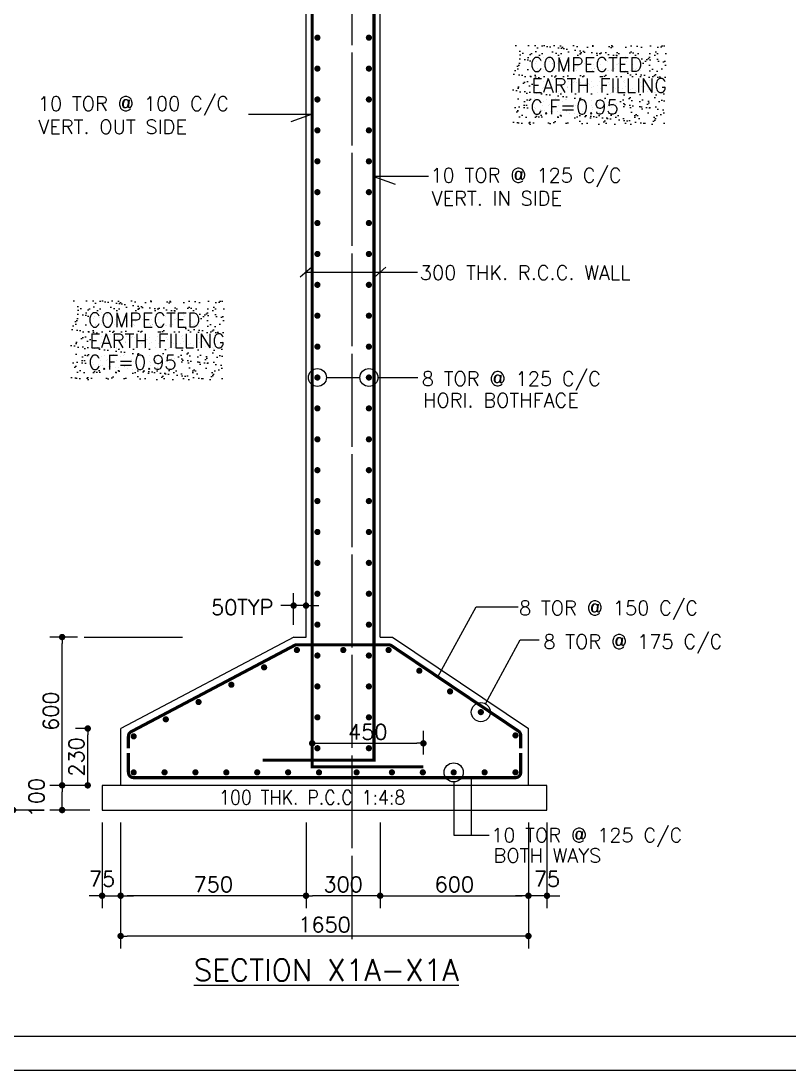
# Model space of a CAD drawing. Extents: x -200722 to 834823, y -494970 to 88783.
# Drawn here: x 463223 to 475654, y -183583 to -166603 of the extents above; entities that cross this region are included whole.
import ezdxf
from ezdxf.enums import TextEntityAlignment as Align

# ---------------------------------------------------------------- set-up
doc = ezdxf.new("R2010")
doc.units = 0
doc.header["$LTSCALE"] = 100
doc.header["$MEASUREMENT"] = 0
doc.header["$PDMODE"] = 34
doc.linetypes.add('ACAD_ISO04W100', pattern=[30, 24, -3, 0, -3])
doc.linetypes.add('CL', pattern=[3.25, 2.5, -0.25, 0.25, -0.25])
doc.layers.get('0').update_dxf_attribs({"linetype": 'CONTINUOUS'})
doc.layers.get('DEFPOINTS').update_dxf_attribs({"linetype": 'CONTINUOUS'})
for name, color, linetype in [('5', 4, 'CONTINUOUS'), ('A-Grid', 5, 'ACAD_ISO04W100'), ('BEAM', 4, 'CONTINUOUS'), ('HATCH WALL', 8, 'CONTINUOUS'), ('STEEL', 6, 'CONTINUOUS'), ('TEXT', 2, 'CONTINUOUS')]:
    doc.layers.add(name, color=color, linetype=linetype)
doc.layers.add('9_PRINT BOUNDARY_NON PRINT', color=32, linetype='CONTINUOUS', plot=False)
doc.layers.add('9_TITLE TEXT', color=7, linetype='CONTINUOUS', lineweight=20)
doc.styles.add('ROMANS', font='romans.shx')
doc.styles.get("Standard").update_dxf_attribs({"font": 'simplex.shx'})
doc.dimstyles.new('STANDARD$0', dxfattribs={"dimtxt": 2.5, "dimasz": 2.5, "dimexe": 2, "dimexo": 0.7, "dimgap": 0.9, "dimtad": 1, "dimdec": 0, "dimdsep": 46, "dimtxsty": 'ROMANS', "dimcen": 0.09, "dimclrd": 4, "dimclre": 4, "dimclrt": 3, "dimadec": 0, "dimazin": 0, "dimtfac": 1, "dimtdec": 0, "dimtmove": 0, "dimatfit": 3, "dimfxl": 1, "dimtolj": 1, "dimtzin": 0, "dimarcsym": 0})

# ---------------------------------------------------------------- blocks, each defined once
blk = doc.blocks.new('DOT')
at = {"color": 0, "linetype": 'ByBlock'}
blk.add_line((-0.5, 0), (-1, 0), dxfattribs=at)
at = {"color": 0, "linetype": 'ByBlock', "const_width": 0.5}
blk.add_lwpolyline([(-0.25, 0, 1), (0.25, 0, 1)], format="xyb", close=True, dxfattribs=at)
blk = doc.blocks.new('*D1165')
at = {"layer": 'BEAM', "color": 0, "lineweight": -2, "transparency": 16777216}
for p, q in [((476509, -165375), (475916, -165375)), ((476116, -173271), (476116, -165479)), ((476509, -173375), (475916, -173375))]:
    blk.add_line(p, q, dxfattribs=at)
at = {"layer": 'DEFPOINTS', "color": 0, "lineweight": -3, "transparency": 16777216}
for p in [(476116, -165375), (476709, -165375, 17104), (476709, -173375, -18064)]:
    blk.add_point(p, dxfattribs=at)
at = {"layer": 'BEAM', "color": 0, "lineweight": -2, "transparency": 16777216, "xscale": 104, "yscale": 104, "zscale": 104}
for p, rotation in [((476116, -165375), 90), ((476116, -173375), 270)]:
    blk.add_blockref('DOT', p, dxfattribs=dict(at, rotation=rotation))
at = {"layer": 'BEAM', "color": 0, "transparency": 16777216, "insert": (475932, -169375), "char_height": 248, "attachment_point": 5, "rotation": 90}
blk.add_mtext('\\A1;{\\C4;MINI. 2000 OR UP TO GOOD SOIL}', dxfattribs=at)
blk = doc.blocks.new('_DOT')
at = {"color": 0, "linetype": 'ByBlock'}
blk.add_line((-0.5, 0), (-1, 0), dxfattribs=at)
at = {"color": 0, "linetype": 'ByBlock', "const_width": 0.5}
blk.add_lwpolyline([(-0.25, 0, 1), (0.25, 0, 1)], format="xyb", close=True, dxfattribs=at)
blk = doc.blocks.new('*D1237')
at = {"layer": 'BEAM', "color": 0, "lineweight": -2, "transparency": 16777216}
for p, q in [((464336, -178975), (463689, -178975)), ((463889, -179271), (463889, -179079)), ((464336, -179375), (463689, -179375))]:
    blk.add_line(p, q, dxfattribs=at)
at = {"layer": 'DEFPOINTS', "color": 0, "lineweight": -3, "transparency": 16777216}
for p in [(463889, -178975), (464536, -178975), (464536, -179375)]:
    blk.add_point(p, dxfattribs=at)
at = {"layer": 'BEAM', "color": 0, "lineweight": -2, "transparency": 16777216, "xscale": 104, "yscale": 104, "zscale": 104}
for p, rotation in [((463889, -178975), 90), ((463889, -179375), 270)]:
    blk.add_blockref('DOT', p, dxfattribs=dict(at, rotation=rotation))
at = {"layer": 'BEAM', "color": 0, "transparency": 16777216, "insert": (463475, -179175), "char_height": 248, "attachment_point": 5, "rotation": 90}
blk.add_mtext('\\A1;100', dxfattribs=at)
blk = doc.blocks.new('*D1238')
at = {"layer": 'BEAM', "color": 0, "lineweight": -2, "transparency": 16777216}
for p, q in [((464336, -178055), (464103, -178055)), ((464303, -178871), (464303, -178159)), ((464336, -178975), (464103, -178975))]:
    blk.add_line(p, q, dxfattribs=at)
at = {"layer": 'DEFPOINTS', "color": 0, "lineweight": -3, "transparency": 16777216}
for p in [(464303, -178055), (464536, -178055, 879), (464536, -178975)]:
    blk.add_point(p, dxfattribs=at)
at = {"layer": 'BEAM', "color": 0, "lineweight": -2, "transparency": 16777216, "xscale": 104, "yscale": 104, "zscale": 104}
for p, rotation in [((464303, -178055), 90), ((464303, -178975), 270)]:
    blk.add_blockref('DOT', p, dxfattribs=dict(at, rotation=rotation))
at = {"layer": 'BEAM', "color": 0, "transparency": 16777216, "insert": (464119, -178515), "char_height": 248, "attachment_point": 5, "rotation": 90}
blk.add_mtext('\\A1;230', dxfattribs=at)
blk = doc.blocks.new('*D1239')
at = {"layer": 'BEAM', "color": 0, "lineweight": -2, "transparency": 16777216}
for p, q in [((463489, -165375), (462896, -165375)), ((463096, -179271), (463096, -165479)), ((463489, -179375), (462896, -179375))]:
    blk.add_line(p, q, dxfattribs=at)
at = {"layer": 'DEFPOINTS', "color": 0, "lineweight": -3, "transparency": 16777216}
for p in [(463096, -165375), (463689, -165375, 17104), (463689, -179375)]:
    blk.add_point(p, dxfattribs=at)
at = {"layer": 'BEAM', "color": 0, "lineweight": -2, "transparency": 16777216, "xscale": 104, "yscale": 104, "zscale": 104}
for p, rotation in [((463096, -165375), 90), ((463096, -179375), 270)]:
    blk.add_blockref('DOT', p, dxfattribs=dict(at, rotation=rotation))
at = {"layer": 'BEAM', "color": 0, "transparency": 16777216, "insert": (462912, -172375), "char_height": 248, "attachment_point": 5, "rotation": 90}
blk.add_mtext('\\A1;{\\C4;MINI. 3500 OR UP TO GOOD SOIL}', dxfattribs=at)
blk = doc.blocks.new('*D1242')
at = {"layer": 'BEAM', "color": 0, "lineweight": -2, "transparency": 16777216}
for p, q in [((464536, -179575), (464536, -180962)), ((464836, -179575), (464836, -180962)), ((464432, -180762), (464328, -180762)), ((464536, -180762), (464836, -180762)), ((464940, -180762), (465044, -180762))]:
    blk.add_line(p, q, dxfattribs=at)
at = {"layer": 'DEFPOINTS', "color": 0, "lineweight": -3, "transparency": 16777216}
for p in [(464536, -179375), (464836, -179375), (464836, -180762)]:
    blk.add_point(p, dxfattribs=at)
at = {"layer": 'BEAM', "color": 0, "lineweight": -2, "transparency": 16777216, "xscale": 104, "yscale": 104, "zscale": 104}
blk.add_blockref('DOT', (464536, -180762), dxfattribs=at)
at = {"layer": 'BEAM', "color": 0, "lineweight": -2, "transparency": 16777216, "xscale": 104, "yscale": 104, "zscale": 104, "rotation": 180}
blk.add_blockref('DOT', (464836, -180762), dxfattribs=at)
at = {"layer": 'BEAM', "color": 0, "transparency": 16777216, "insert": (464536, -180490), "char_height": 248, "attachment_point": 5}
blk.add_mtext('\\A1;75', dxfattribs=at)
blk = doc.blocks.new('*D1243')
at = {"layer": 'BEAM', "color": 0, "lineweight": -2, "transparency": 16777216}
for p, q in [((464836, -179575), (464836, -180962)), ((467836, -179575), (467836, -180962)), ((467732, -180762), (464940, -180762))]:
    blk.add_line(p, q, dxfattribs=at)
at = {"layer": 'DEFPOINTS', "color": 0, "lineweight": -3, "transparency": 16777216}
for p in [(464836, -179375, -32271), (467836, -179375, -2484), (464836, -180762)]:
    blk.add_point(p, dxfattribs=at)
at = {"layer": 'BEAM', "color": 0, "lineweight": -2, "transparency": 16777216, "xscale": 104, "yscale": 104, "zscale": 104, "rotation": 180}
blk.add_blockref('DOT', (464836, -180762), dxfattribs=at)
at = {"layer": 'BEAM', "color": 0, "lineweight": -2, "transparency": 16777216, "xscale": 104, "yscale": 104, "zscale": 104}
blk.add_blockref('DOT', (467836, -180762), dxfattribs=at)
at = {"layer": 'BEAM', "color": 0, "transparency": 16777216, "insert": (466336, -180578), "char_height": 248, "attachment_point": 5}
blk.add_mtext('\\A1;750', dxfattribs=at)
blk = doc.blocks.new('*D1244')
at = {"layer": 'BEAM', "color": 0, "lineweight": -2, "transparency": 16777216}
for p, q in [((464836, -179575), (464836, -181614)), ((471436, -179575), (471436, -181614)), ((471332, -181414), (464940, -181414))]:
    blk.add_line(p, q, dxfattribs=at)
at = {"layer": 'DEFPOINTS', "color": 0, "lineweight": -3, "transparency": 16777216}
for p in [(464836, -179375, -62057), (471436, -179375, -62057), (464836, -181414)]:
    blk.add_point(p, dxfattribs=at)
at = {"layer": 'BEAM', "color": 0, "lineweight": -2, "transparency": 16777216, "xscale": 104, "yscale": 104, "zscale": 104, "rotation": 180}
blk.add_blockref('DOT', (464836, -181414), dxfattribs=at)
at = {"layer": 'BEAM', "color": 0, "lineweight": -2, "transparency": 16777216, "xscale": 104, "yscale": 104, "zscale": 104}
blk.add_blockref('DOT', (471436, -181414), dxfattribs=at)
at = {"layer": 'BEAM', "color": 0, "transparency": 16777216, "insert": (468136, -181230), "char_height": 248, "attachment_point": 5}
blk.add_mtext('\\A1;1650', dxfattribs=at)
blk = doc.blocks.new('*D1245')
at = {"layer": 'BEAM', "color": 0, "lineweight": -2, "transparency": 16777216}
for p, q in [((469036, -179575), (469036, -180962)), ((471436, -179575), (471436, -180962)), ((469140, -180762), (471332, -180762))]:
    blk.add_line(p, q, dxfattribs=at)
at = {"layer": 'DEFPOINTS', "color": 0, "lineweight": -3, "transparency": 16777216}
for p in [(469036, -179375, -2484), (471436, -179375, -32271), (471436, -180762)]:
    blk.add_point(p, dxfattribs=at)
at = {"layer": 'BEAM', "color": 0, "lineweight": -2, "transparency": 16777216, "xscale": 104, "yscale": 104, "zscale": 104, "rotation": 180}
blk.add_blockref('DOT', (469036, -180762), dxfattribs=at)
at = {"layer": 'BEAM', "color": 0, "lineweight": -2, "transparency": 16777216, "xscale": 104, "yscale": 104, "zscale": 104}
blk.add_blockref('DOT', (471436, -180762), dxfattribs=at)
at = {"layer": 'BEAM', "color": 0, "transparency": 16777216, "insert": (470236, -180578), "char_height": 248, "attachment_point": 5}
blk.add_mtext('\\A1;600', dxfattribs=at)
blk = doc.blocks.new('*D1246')
at = {"layer": 'BEAM', "color": 0, "lineweight": -2, "transparency": 16777216}
for p, q in [((471436, -179575), (471436, -180962)), ((471736, -179575), (471736, -180962)), ((471332, -180762), (471228, -180762)), ((471736, -180762), (471436, -180762)), ((471840, -180762), (471944, -180762))]:
    blk.add_line(p, q, dxfattribs=at)
at = {"layer": 'DEFPOINTS', "color": 0, "lineweight": -3, "transparency": 16777216}
for p in [(471436, -179375), (471736, -179375), (471436, -180762)]:
    blk.add_point(p, dxfattribs=at)
at = {"layer": 'BEAM', "color": 0, "lineweight": -2, "transparency": 16777216, "xscale": 104, "yscale": 104, "zscale": 104}
blk.add_blockref('DOT', (471436, -180762), dxfattribs=at)
at = {"layer": 'BEAM', "color": 0, "lineweight": -2, "transparency": 16777216, "xscale": 104, "yscale": 104, "zscale": 104, "rotation": 180}
blk.add_blockref('DOT', (471736, -180762), dxfattribs=at)
at = {"layer": 'BEAM', "color": 0, "transparency": 16777216, "insert": (471736, -180490), "char_height": 248, "attachment_point": 5}
blk.add_mtext('\\A1;75', dxfattribs=at)
blk = doc.blocks.new('*D1247')
at = {"layer": 'BEAM', "color": 0, "lineweight": -2, "transparency": 16777216}
for p, q in [((467836, -179575), (467836, -180962)), ((469036, -179575), (469036, -180962)), ((468932, -180762), (467940, -180762))]:
    blk.add_line(p, q, dxfattribs=at)
at = {"layer": 'DEFPOINTS', "color": 0, "lineweight": -3, "transparency": 16777216}
for p in [(467836, -179375, -2484), (469036, -179375, -2484), (467836, -180762)]:
    blk.add_point(p, dxfattribs=at)
at = {"layer": 'BEAM', "color": 0, "lineweight": -2, "transparency": 16777216, "xscale": 104, "yscale": 104, "zscale": 104, "rotation": 180}
blk.add_blockref('DOT', (467836, -180762), dxfattribs=at)
at = {"layer": 'BEAM', "color": 0, "lineweight": -2, "transparency": 16777216, "xscale": 104, "yscale": 104, "zscale": 104}
blk.add_blockref('DOT', (469036, -180762), dxfattribs=at)
at = {"layer": 'BEAM', "color": 0, "transparency": 16777216, "insert": (468436, -180578), "char_height": 248, "attachment_point": 5}
blk.add_mtext('\\A1;300', dxfattribs=at)
blk = doc.blocks.new('*D1248')
at = {"layer": 'BEAM', "color": 0, "lineweight": -2, "transparency": 16777216}
for p, q in [((464136, -176575), (463689, -176575)), ((463889, -178871), (463889, -176679)), ((464136, -178975), (463689, -178975))]:
    blk.add_line(p, q, dxfattribs=at)
at = {"layer": 'DEFPOINTS', "color": 0, "lineweight": -3, "transparency": 16777216}
for p in [(463889, -176575), (464336, -176575, 2294), (464336, -178975)]:
    blk.add_point(p, dxfattribs=at)
at = {"layer": 'BEAM', "color": 0, "lineweight": -2, "transparency": 16777216, "xscale": 104, "yscale": 104, "zscale": 104}
for p, rotation in [((463889, -176575), 90), ((463889, -178975), 270)]:
    blk.add_blockref('DOT', p, dxfattribs=dict(at, rotation=rotation))
at = {"layer": 'BEAM', "color": 0, "transparency": 16777216, "insert": (463705, -177775), "char_height": 248, "attachment_point": 5, "rotation": 90}
blk.add_mtext('\\A1;600', dxfattribs=at)
blk = doc.blocks.new('*D1236')
at = {"layer": 'BEAM', "color": 0, "lineweight": -2, "transparency": 16777216}
for p, q in [((467936, -178475), (467936, -178095)), ((469736, -178475), (469736, -178095)), ((468040, -178295), (469632, -178295))]:
    blk.add_line(p, q, dxfattribs=at)
at = {"layer": 'DEFPOINTS', "color": 0, "lineweight": -3, "transparency": 16777216}
for p in [(469736, -178295), (467936, -178675, -34), (469736, -178675, -34)]:
    blk.add_point(p, dxfattribs=at)
at = {"layer": 'BEAM', "color": 0, "lineweight": -2, "transparency": 16777216, "xscale": 104, "yscale": 104, "zscale": 104, "rotation": 180}
blk.add_blockref('DOT', (467936, -178295), dxfattribs=at)
at = {"layer": 'BEAM', "color": 0, "lineweight": -2, "transparency": 16777216, "xscale": 104, "yscale": 104, "zscale": 104}
blk.add_blockref('DOT', (469736, -178295), dxfattribs=at)
at = {"layer": 'BEAM', "color": 0, "transparency": 16777216, "insert": (468836, -178111), "char_height": 248, "attachment_point": 5}
blk.add_mtext('\\A1;450', dxfattribs=at)
blk = doc.blocks.new('*D1235')
at = {"layer": 'BEAM', "color": 0, "lineweight": -2, "transparency": 16777216}
for p, q in [((467636, -176375), (467636, -175865)), ((467836, -176375), (467836, -175865)), ((467532, -176065), (467428, -176065)), ((467836, -176065), (467636, -176065)), ((467940, -176065), (468044, -176065))]:
    blk.add_line(p, q, dxfattribs=at)
at = {"layer": 'DEFPOINTS', "color": 0, "lineweight": -3, "transparency": 16777216}
for p in [(467636, -176065), (467636, -176575, -18064), (467836, -176575, -18064)]:
    blk.add_point(p, dxfattribs=at)
at = {"layer": 'BEAM', "color": 0, "lineweight": -2, "transparency": 16777216, "xscale": 104, "yscale": 104, "zscale": 104}
blk.add_blockref('DOT', (467636, -176065), dxfattribs=at)
at = {"layer": 'BEAM', "color": 0, "lineweight": -2, "transparency": 16777216, "xscale": 104, "yscale": 104, "zscale": 104, "rotation": 180}
blk.add_blockref('DOT', (467836, -176065), dxfattribs=at)
at = {"layer": 'BEAM', "color": 0, "transparency": 16777216, "insert": (466804, -176093), "char_height": 248, "attachment_point": 5}
blk.add_mtext('\\A1;50TYP', dxfattribs=at)

msp = doc.modelspace()

# ---------------------------------------------------------------- hatches: boundary and pattern name
at = {"layer": 'HATCH WALL', "lineweight": -3, "true_color": 0x000000}
h = msp.add_hatch(dxfattribs=at)
h.set_pattern_fill('AR-SAND', color=18, scale=100, style=0)
h.set_pattern_definition([(142.5, (821916.26, 244903.13), (6.299336, 192.682377), [0, -152, 0, -170, 0, -162.5]), (172.5, (821916.26, 244903.13), (-176.97767, 282.21461), [0, -82, 0, -137, 0, -52.5]), (212.5, (822039.26, 244903.13), (-311.414186, 0.565905), [0, -50, 0, -180, 0, -235]), (222.5, (822039.26, 244903.13), (-300.61266, 87.76756), [0, -25, 0, -118, 0, -135])])
h.paths.add_polyline_path([(471189.9, -166993.5), (473662.5, -166993.5), (473662.5, -168280.8), (471189.9, -168280.8)])
h = msp.add_hatch(dxfattribs=at)
h.set_pattern_fill('AR-SAND', color=18, scale=100, style=0)
h.set_pattern_definition([(142.5, (814762.5, 240770.14), (6.299336, 192.682377), [0, -152, 0, -170, 0, -162.5]), (172.5, (814762.5, 240770.14), (-176.97767, 282.21461), [0, -82, 0, -137, 0, -52.5]), (212.5, (814885.5, 240770.14), (-311.414186, 0.565905), [0, -50, 0, -180, 0, -235]), (222.5, (814885.5, 240770.14), (-300.61266, 87.76756), [0, -25, 0, -118, 0, -135])])
h.paths.add_polyline_path([(464036.1, -171126.5), (466508.8, -171126.5), (466508.8, -172413.8), (464036.1, -172413.8)])

# ---------------------------------------------------------------- linework, layer by layer
at = {"color": 18, "true_color": 0x000000}
msp.add_lwpolyline([(433669.4, -183032.7), (525079.4, -183032.7), (525079.4, -118792.7), (433669.4, -118792.7)], close=True, dxfattribs=at)
at = {"layer": '5', "color": 18, "lineweight": -3, "ltscale": 0.4, "true_color": 0x000000}
for p, q in [((467836.3, -176575.3), (467836.3, -159375.3)), ((469036.3, -176575.3), (469036.3, -165375.3)), ((467636.3, -176575.3), (467836.3, -176575.3)), ((469036.3, -176575.3), (469236.3, -176575.3))]:
    msp.add_line(p, q, dxfattribs=at)
for points in [[(467636.3, -176575.3), (464836.3, -178055.3)], [(469236.3, -176575.3), (471436.3, -178055.3)], [(464836.3, -178975.3), (464836.3, -178055.3)], [(471436.3, -178975.3), (471436.3, -178055.3)]]:
    msp.add_lwpolyline(points, dxfattribs=at)
msp.add_lwpolyline([(471736.3, -178975.3), (464536.3, -178975.3), (464536.3, -179375.3), (471736.3, -179375.3)], close=True, dxfattribs=at)
at = {"layer": '9_PRINT BOUNDARY_NON PRINT', "color": 18, "true_color": 0x000000}
msp.add_lwpolyline([(433119.4, -183582.7), (525629.4, -183582.7), (525629.4, -118242.7), (433119.4, -118242.7)], close=True, dxfattribs=at)
at = {"layer": '9_TITLE TEXT', "color": 18, "true_color": 0x000000}
msp.add_lwpolyline([(525079.4, -118792.7), (433669.4, -118792.7), (433669.4, -183032.7), (525079.4, -183032.7)], dxfattribs=at)
at = {"layer": 'A-Grid', "color": 8, "linetype": 'CL', "ltscale": 5}
msp.add_lwpolyline([(468576.3, -149490.1), (468576.3, -181465.6)], dxfattribs=at)
at = {"layer": 'A-Grid', "color": 8, "linetype": 'CL', "ltscale": 5, "elevation": -29786.5}
msp.add_lwpolyline([(468576.3, -162244.1), (468576.3, -181465.6)], dxfattribs=at)
at = {"layer": 'BEAM', "color": 18, "true_color": 0x000000}
msp.add_line((464247.9, -176575.3), (465837, -176575.3), dxfattribs=at)
at = {"layer": 'STEEL', "color": 18, "lineweight": -3, "ltscale": 0.4, "true_color": 0x000000, "const_width": 50.8}
for points in [[(470836.3, -150017.3), (469021.3, -150017.3, 0.4142136), (468936.3, -150102.3), (468936.3, -178566), (467136.3, -178566)], [(464961.3, -178373.9), (464961.3, -178181.8, -0.2779841), (465006.6, -178106.7), (467648.7, -176710.1, -0.122163), (467688.4, -176700.3), (469172.3, -176700.3, -0.1491379), (469219.7, -176714.8), (471273.8, -178096.6, -0.2496534), (471311.3, -178167.1), (471311.3, -178373.9)], [(464961.3, -178450.3), (464961.3, -178765.3, 0.4142136), (465046.3, -178850.3), (471226.3, -178850.3, 0.4142136), (471311.3, -178765.3), (471311.3, -178450.3)]]:
    msp.add_lwpolyline(points, format="xyb", dxfattribs=at)
at = {"layer": 'STEEL', "color": 18, "lineweight": -3, "ltscale": 0.4, "true_color": 0x000000, "const_width": 50.8, "elevation": -33.9}
msp.add_lwpolyline([(468711.3, -159475.3), (468021.3, -159475.3, 0.4142136), (467936.3, -159560.3), (467936.3, -178675.5), (469736.3, -178675.5)], format="xyb", dxfattribs=at)
at = {"layer": 'STEEL', "color": 18, "lineweight": -3, "ltscale": 0.4, "true_color": 0x000000, "const_width": 50}
for points in [[(467995.6, -166874.2, -1), (468045.6, -166874.2, -1)], [(468828.7, -166874.2, -1), (468878.7, -166874.2, -1)], [(467995.6, -167374.2, -1), (468045.6, -167374.2, -1)], [(468828.7, -167374.2, -1), (468878.7, -167374.2, -1)], [(467995.6, -167874.2, -1), (468045.6, -167874.2, -1)], [(468828.7, -167874.2, -1), (468878.7, -167874.2, -1)], [(467995.6, -168374.2, -1), (468045.6, -168374.2, -1)], [(468828.7, -168374.2, -1), (468878.7, -168374.2, -1)], [(467995.6, -168874.2, -1), (468045.6, -168874.2, -1)], [(468828.7, -168874.2, -1), (468878.7, -168874.2, -1)], [(467995.6, -169374.2, -1), (468045.6, -169374.2, -1)], [(468828.7, -169374.2, -1), (468878.7, -169374.2, -1)], [(467995.6, -169874.2, -1), (468045.6, -169874.2, -1)], [(468828.7, -169874.2, -1), (468878.7, -169874.2, -1)], [(467995.6, -170374.2, -1), (468045.6, -170374.2, -1)], [(468828.7, -170374.2, -1), (468878.7, -170374.2, -1)], [(467995.6, -170874.2, -1), (468045.6, -170874.2, -1)], [(468828.7, -170874.2, -1), (468878.7, -170874.2, -1)], [(467995.6, -171374.2, -1), (468045.6, -171374.2, -1)], [(468828.7, -171374.2, -1), (468878.7, -171374.2, -1)], [(467995.6, -171874.2, -1), (468045.6, -171874.2, -1)], [(468828.7, -171874.2, -1), (468878.7, -171874.2, -1)], [(467995.6, -172374.2, -1), (468045.6, -172374.2, -1)], [(468828.7, -172374.2, -1), (468878.7, -172374.2, -1)], [(467995.6, -172874.2, -1), (468045.6, -172874.2, -1)], [(468828.7, -172874.2, -1), (468878.7, -172874.2, -1)], [(467995.6, -173374.2, -1), (468045.6, -173374.2, -1)], [(468828.7, -173374.2, -1), (468878.7, -173374.2, -1)], [(467995.6, -173874.2, -1), (468045.6, -173874.2, -1)], [(468828.7, -173874.2, -1), (468878.7, -173874.2, -1)], [(467995.6, -174374.2, -1), (468045.6, -174374.2, -1)], [(468828.7, -174374.2, -1), (468878.7, -174374.2, -1)], [(467995.6, -174874.2, -1), (468045.6, -174874.2, -1)], [(468828.7, -174874.2, -1), (468878.7, -174874.2, -1)], [(467995.6, -175374.2, -1), (468045.6, -175374.2, -1)], [(468828.7, -175374.2, -1), (468878.7, -175374.2, -1)], [(467995.6, -175874.2, -1), (468045.6, -175874.2, -1)], [(468828.7, -175874.2, -1), (468878.7, -175874.2, -1)], [(467995.6, -176374.2, -1), (468045.6, -176374.2, -1)], [(468828.7, -176374.2, -1), (468878.7, -176374.2, -1)], [(467663.4, -176785.3, -1), (467713.4, -176785.3, -1)], [(468414, -176785.3, -1), (468464, -176785.3, -1)], [(469147.3, -176785.3, -1), (469197.3, -176785.3, -1)], [(467995.6, -176874.2, -1), (468045.6, -176874.2, -1)], [(467995.6, -176874.2, -1), (468045.6, -176874.2, -1)], [(468828.7, -176874.2, -1), (468878.7, -176874.2, -1)], [(468828.7, -176874.2, -1), (468878.7, -176874.2, -1)], [(467133, -177065.7, -1), (467183, -177065.7, -1)], [(469645.1, -177120.2, -1), (469695.1, -177120.2, -1)], [(466602.5, -177346.1, -1), (466652.5, -177346.1, -1)], [(467995.6, -177374.2, -1), (468045.6, -177374.2, -1)], [(468828.7, -177374.2, -1), (468878.7, -177374.2, -1)], [(470142.9, -177455.1, -1), (470192.9, -177455.1, -1)], [(466072.1, -177626.4, -1), (466122.1, -177626.4, -1)], [(470640.8, -177790, -1), (470690.8, -177790, -1)], [(465541.6, -177906.8, -1), (465591.6, -177906.8, -1)], [(467995.6, -177874.2, -1), (468045.6, -177874.2, -1)], [(468828.7, -177874.2, -1), (468878.7, -177874.2, -1)], [(465021.3, -178181.8, -1), (465071.3, -178181.8, -1)], [(471201.3, -178167.1, -1), (471251.3, -178167.1, -1)], [(467995.6, -178374.2, -1), (468045.6, -178374.2, -1)], [(468828.7, -178374.2, -1), (468878.7, -178374.2, -1)], [(465021.3, -178765.3, -1), (465071.3, -178765.3, -1)], [(465521.3, -178765.3, -1), (465571.3, -178765.3, -1)], [(466021.3, -178765.3, -1), (466071.3, -178765.3, -1)], [(466521.3, -178765.3, -1), (466571.3, -178765.3, -1)], [(467021.3, -178765.3, -1), (467071.3, -178765.3, -1)], [(467521.3, -178765.3, -1), (467571.3, -178765.3, -1)], [(468021.3, -178765.3, -1), (468071.3, -178765.3, -1)], [(468630.1, -178765.3, -1), (468680.1, -178765.3, -1)], [(469201.3, -178765.3, -1), (469251.3, -178765.3, -1)], [(469701.3, -178765.3, -1), (469751.3, -178765.3, -1)], [(470201.3, -178765.3, -1), (470251.3, -178765.3, -1)], [(470701.3, -178765.3, -1), (470751.3, -178765.3, -1)], [(471201.3, -178765.3, -1), (471251.3, -178765.3, -1)]]:
    msp.add_lwpolyline(points, format="xyb", close=True, dxfattribs=at)
at = {"layer": 'TEXT', "color": 18, "true_color": 0x000000}
for p, q in [((466902.9, -168112.1), (467936.3, -168112.1)), ((467936.3, -168112.1), (467591.1, -168237.3)), ((469816.4, -169118.1), (468936.3, -169118.1)), ((468936.3, -169118.1), (469281.6, -169243.3)), ((467929, -170586.4), (467743.4, -170752.3)), ((469129.1, -170586.4), (468943.5, -170752.3)), ((467836.1, -170669.5), (469639.8, -170669.5)), ((468166.2, -172374.2), (468708.2, -172374.2)), ((468999.3, -172374.2), (469645, -172374.2)), ((469971.8, -177220.7), (470589.1, -176084.3)), ((470589.1, -176084.3), (471268.9, -176084.3)), ((470739.7, -177653.9), (471302.3, -176618.4)), ((471302.3, -176618.4), (471608.2, -176618.4)), ((470226.3, -178920.1), (470226.3, -179779.1)), ((470508.4, -178850.3), (470508.4, -179779.1)), ((470226.3, -179779.1), (470797.8, -179779.1))]:
    msp.add_line(p, q, dxfattribs=at)
for centre, radius in [((468020.6, -172374.2), 145.5), ((468853.7, -172374.2), 145.5), ((470665.8, -177790), 154.8), ((470226.3, -178765.3), 154.8)]:
    msp.add_circle(centre, radius, dxfattribs=at)

# ---------------------------------------------------------------- texts
for s, height, p in [('COMPECTED ', 230, (471463.1, -167423.6)), ('EARTH FILLING', 230, (471481.4, -167763)), ('10 TOR @ 100 C/C', 230, (463495.4, -168057.1)), ('C.F=0.95', 230, (471466.3, -168109.3)), ('VERT. OUT SIDE', 230, (463503.1, -168430.9)), ('10 TOR @ 125 C/C', 230, (469849.3, -169216.6)), ('VERT. IN SIDE', 230, (469869.2, -169590.4)), ('300 THK. R.C.C. WALL', 230, (469678.3, -170792.4)), ('COMPECTED ', 230, (464309.4, -171556.6, -7446.6)), ('EARTH FILLING', 230, (464327.7, -171896, -7446.6)), ('C.F=0.95', 230, (464312.5, -172242.3, -7446.6)), ('8 TOR @ 125 C/C', 230, (469710.1, -172508.9, -7446.6)), ('HORI. BOTHFACE', 230, (469728.5, -172857, -7446.6)), ('8 TOR @ 150 C/C', 230, (471284, -176219.4)), ('8 TOR @ 175 C/C', 230, (471677.2, -176763.3)), ('10 TOR @ 125 C/C', 230, (470831.4, -179896.7)), ('BOTH WAYS', 230, (470871, -180225.5)), ('%%USECTION X1A-X1A', 350, (466018.4, -182139.8))]:
    msp.add_text(s, height=height, dxfattribs=at).set_placement(p)
at = {"layer": 'TEXT', "color": 18, "ltscale": 5, "true_color": 0x000000, "style": 'ROMANS', "width": 0.9}
msp.add_text('100 THK. P.C.C 1:4:8', height=230, dxfattribs=at).set_placement((466428.4, -179170.6, -24646.9), align=Align.MIDDLE_LEFT)

# ---------------------------------------------------------------- dimensions: what is measured, and where the dimension line sits
at = {"layer": 'BEAM', "color": 18, "true_color": 0x000000}
for base, p1, p2, picture, middle in [((463095.6, -165375.3), (463689.3, -179375.3), (463689.3, -165375.3, 17104.1), '*D1239', (462911.6, -172375.3)), ((476115.5, -165375.3), (476709.2, -173375.3, -18064.2), (476709.2, -165375.3, 17104.1), '*D1165', (475931.5, -169375.3))]:
    dim = msp.add_linear_dim(base=base, p1=p1, p2=p2, angle=90, text='{\\C4;MINI. <> OR UP TO GOOD SOIL}', dimstyle='STANDARD$0', override={"dimscale": 8, "dimtxt": 31, "dimasz": 13, "dimexe": 25, "dimexo": 25, "dimgap": 7.5, "dimlfac": 0.25, "dimzin": 3, "dimtxsty": 'Standard', "dimblk": 'DOT', "dimcen": 3, "dimdle": 4, "dimclrd": 0, "dimclre": 0, "dimclrt": 0, "dimtmove": 2, "dimldrblk": 'DOT', "dimtzin": 3}, dxfattribs=at)
    dim.commit()
    dim.dimension.update_dxf_attribs({"geometry": picture, "text_midpoint": middle})
dim = msp.add_linear_dim(base=(467636.3, -176065.1, 18064.2), p1=(467836.3, -176575.3), p2=(467636.3, -176575.3), text='<>TYP', dimstyle='STANDARD$0', override={"dimscale": 8, "dimtxt": 31, "dimasz": 13, "dimexe": 25, "dimexo": 25, "dimgap": 7.5, "dimlfac": 0.25, "dimzin": 3, "dimtxsty": 'Standard', "dimblk": 'DOT', "dimcen": 3, "dimdle": 4, "dimclrd": 0, "dimclre": 0, "dimclrt": 0, "dimtmove": 2, "dimldrblk": 'DOT', "dimtzin": 3}, dxfattribs=at)
dim.commit()
dim.dimension.update_dxf_attribs({"geometry": '*D1235', "text_midpoint": (466804.1, -176093.4, 18064.2), "dimtype": 160})
for base, p1, p2, angle, picture, middle in [((463889.3, -176575.3), (464336.3, -178975.3), (464336.3, -176575.3, 2294), 90, '*D1248', (463705.3, -177775.3)), ((464302.9, -178055.3), (464536.3, -178975.3), (464536.3, -178055.3, 879.4), 90, '*D1238', (464118.9, -178515.3)), ((463889.3, -178975.3), (464536.3, -179375.3), (464536.3, -178975.3), 90, '*D1237', (463475.3, -179175.3)), ((464836.3, -180761.7, 2484), (467836.3, -179375.3), (464836.3, -179375.3, -29786.5), 180, '*D1243', (466336.3, -180577.7, 2484)), ((467836.3, -180761.7, 2484), (469036.3, -179375.3), (467836.3, -179375.3), 180, '*D1247', (468436.3, -180577.7, 2484))]:
    dim = msp.add_linear_dim(base=base, p1=p1, p2=p2, angle=angle, dimstyle='STANDARD$0', override={"dimscale": 8, "dimtxt": 31, "dimasz": 13, "dimexe": 25, "dimexo": 25, "dimgap": 7.5, "dimlfac": 0.25, "dimzin": 3, "dimtxsty": 'Standard', "dimblk": 'DOT', "dimcen": 3, "dimdle": 4, "dimclrd": 0, "dimclre": 0, "dimclrt": 0, "dimtmove": 2, "dimldrblk": 'DOT', "dimtzin": 3}, dxfattribs=at)
    dim.commit()
    dim.dimension.update_dxf_attribs({"geometry": picture, "text_midpoint": middle})
for base, p1, p2, picture, middle in [((469736.3, -178294.7), (467936.3, -178675.5, -33.9), (469736.3, -178675.5, -33.9), '*D1236', (468836.3, -178110.7)), ((464836.3, -181414.1, 32270.5), (471436.3, -179375.3, -29786.5), (464836.3, -179375.3, -29786.5), '*D1244', (468136.3, -181230.1, 32270.5)), ((471436.3, -180761.7, 2484), (469036.3, -179375.3), (471436.3, -179375.3, -29786.5), '*D1245', (470236.3, -180577.7, 2484))]:
    dim = msp.add_linear_dim(base=base, p1=p1, p2=p2, dimstyle='STANDARD$0', override={"dimscale": 8, "dimtxt": 31, "dimasz": 13, "dimexe": 25, "dimexo": 25, "dimgap": 7.5, "dimlfac": 0.25, "dimzin": 3, "dimtxsty": 'Standard', "dimblk": 'DOT', "dimcen": 3, "dimdle": 4, "dimclrd": 0, "dimclre": 0, "dimclrt": 0, "dimtmove": 2, "dimldrblk": 'DOT', "dimtzin": 3}, dxfattribs=at)
    dim.commit()
    dim.dimension.update_dxf_attribs({"geometry": picture, "text_midpoint": middle})
dim = msp.add_linear_dim(base=(464836.3, -180761.7, -29786.5), p1=(464536.3, -179375.3, -29786.5), p2=(464836.3, -179375.3, -29786.5), dimstyle='STANDARD$0', override={"dimscale": 8, "dimtxt": 31, "dimasz": 13, "dimexe": 25, "dimexo": 25, "dimgap": 7.5, "dimlfac": 0.25, "dimzin": 3, "dimtxsty": 'Standard', "dimblk": 'DOT', "dimcen": 3, "dimdle": 4, "dimclrd": 0, "dimclre": 0, "dimclrt": 0, "dimtmove": 2, "dimldrblk": 'DOT', "dimtzin": 3}, dxfattribs=at)
dim.commit()
dim.dimension.update_dxf_attribs({"geometry": '*D1242', "text_midpoint": (464536.3, -180490.5, -29786.5), "dimtype": 160})
dim = msp.add_linear_dim(base=(471436.3, -180761.7, -29786.5), p1=(471736.3, -179375.3, -29786.5), p2=(471436.3, -179375.3, -29786.5), angle=180, dimstyle='STANDARD$0', override={"dimscale": 8, "dimtxt": 31, "dimasz": 13, "dimexe": 25, "dimexo": 25, "dimgap": 7.5, "dimlfac": 0.25, "dimzin": 3, "dimtxsty": 'Standard', "dimblk": 'DOT', "dimcen": 3, "dimdle": 4, "dimclrd": 0, "dimclre": 0, "dimclrt": 0, "dimtmove": 2, "dimldrblk": 'DOT', "dimtzin": 3}, dxfattribs=at)
dim.commit()
dim.dimension.update_dxf_attribs({"geometry": '*D1246', "text_midpoint": (471736.3, -180490.5, -29786.5), "dimtype": 160})

doc.saveas('drawing.dxf')
